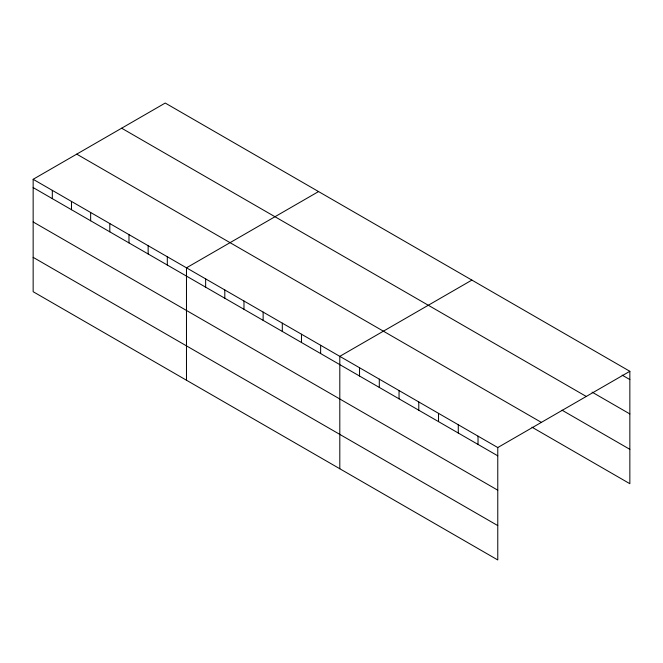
<?xml version="1.0" encoding="UTF-8"?>
<svg xmlns="http://www.w3.org/2000/svg" width="663" height="663" viewBox="0 0 663 663"><rect width="100%" height="100%" fill="white"/><g stroke="black" fill="none" stroke-linecap="round" stroke-linejoin="round"><path stroke-width="0.99" d="M629.85 371.297L497.772 447.55L497.772 559.953L33.15 291.703L33.15 179.3L165.228 103.047L629.85 371.297L629.85 483.7L531.975 427.196M318.555 191.566L186.477 267.819L186.477 380.231M471.882 280.093L339.804 356.346L339.804 468.749M622.126 375.117L629.85 379.576M592.076 392.131L629.85 413.936M121.644 128.208L586.266 396.457M562.025 410.182L629.85 449.34M76.734 154.139L541.356 422.381M33.15 179.3L497.772 447.55M33.15 187.579L497.772 455.829M33.15 221.948L497.772 490.189M33.15 257.343L497.772 525.593M478.023 436.146L478.023 444.434M458.282 424.751L458.282 433.03M438.533 413.347L438.533 421.627M418.784 401.944L418.784 410.231M399.043 390.548L399.043 398.828M379.294 379.145L379.294 387.424M359.545 367.741L359.545 376.029M320.635 345.282L320.635 353.561M301.466 334.21L301.466 342.498M282.305 323.146L282.305 331.434M263.136 312.082L263.136 320.362M243.976 301.019L243.976 309.298M224.807 289.955L224.807 298.234M205.638 278.891L205.638 287.17M167.308 256.755L167.308 265.043M148.147 245.691L148.147 253.97M128.978 234.627L128.978 242.907M109.809 223.564L109.809 231.843M90.649 212.5L90.649 220.779M71.48 201.428L71.48 209.715M52.319 190.364L52.319 198.651"/></g></svg>
